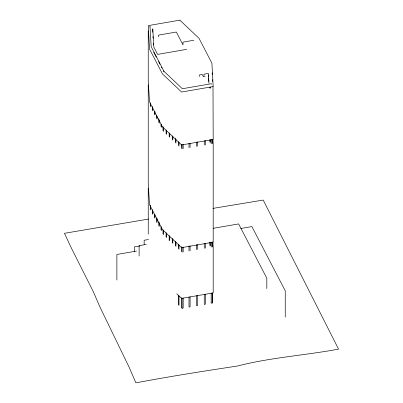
<?xml version="1.0" encoding="UTF-8"?>
<svg xmlns="http://www.w3.org/2000/svg" width="403" height="403" viewBox="0 0 403 403"><rect width="100%" height="100%" fill="white"/><g stroke="black" fill="none" stroke-linecap="round" stroke-linejoin="round"><path stroke-width="0.6" d="M193.818 40.26L182.992 42.134L182.992 44.884L176.323 32.033L158.465 35.121L158.465 36.955M186.735 49.347L157.618 54.385L153.87 47.171L152.767 28.845L152.767 32.28M205.152 76.469L203.434 76.772L202.246 74.484L199.409 74.973L199.409 76.499M148.561 239.498L144.153 240.259L144.153 244.54M213.222 228.315L238.647 223.917L266.821 278.211L266.821 288.603M146.309 244.414L139.111 245.664L139.111 256.056M139.932 245.951L134.365 246.913L134.365 251.91M240.767 228.511L251.9 226.582L285.248 290.855L285.248 317.106M136.521 251.069L116.885 254.464L116.885 280.09M181.506 297.615L181.506 307.685L182.091 308.245L183.174 308.058L183.174 297.983M212.255 292.951L212.255 303.026L211.172 303.212L211.172 293.137M148.531 219.066L64.46 233.302L71.391 248.107L93.244 291.53L99.984 307.101L128.895 366.725L135.912 382.85C169.572 376.478 203.389 371.188 237.266 366.06C270.519 357.476 304.875 355.406 338.54 349.129L263.204 200.069L212.996 208.386M176.736 293.792L181.587 298.386L213.187 292.926L213.187 247.079L212.885 242.077M153.76 52.244L156.314 57.171M158.581 61.543L160.001 64.279M161.422 67.014L161.986 68.107M163.406 70.842L163.976 71.936M208.316 74.963L208.457 76.741M208.553 77.93L208.83 81.487M212.169 72.736L212.28 74.615M212.583 79.618L212.698 81.492M213.001 86.494L213.187 139.483L181.587 144.949L162.414 126.789L149.523 101.934L148.239 80.681L148.239 30.814M210.028 87.108L210.104 88.343L210.104 87.119M212.925 139.312L213.187 143.685L213.187 242.183L181.587 247.649L162.414 229.488L149.523 204.638L148.239 183.38L148.239 84.882M209.953 139.947L210.104 142.41L210.104 139.408M209.882 242.107L210.104 245.8L210.104 242.132M212.255 303.026L212.215 292.931M152.949 36.482L153.059 38.315M153.357 43.202L153.467 45.035M212.255 139.322L212.255 143.73M212.255 241.951L212.255 246.989M212.215 139.302L212.215 143.08M212.215 241.931L212.215 246.339M211.454 84.313L211.454 83.703L182.352 88.736L163.976 71.321L151.206 46.713L149.976 26.336L149.976 26.946M211.172 139.509L211.172 143.916M211.172 242.138L211.172 247.175M208.971 83.265L208.316 73.432L203.968 74.187L203.968 75.714M205.344 140.521L205.344 144.924M205.344 243.15L205.344 248.183M205.344 294.15L205.344 304.22L204.261 304.406L204.261 294.336M204.261 140.707L204.261 145.115M204.261 243.336L204.261 248.374M197.712 141.841L197.712 146.244M197.712 244.47L197.712 249.502M197.712 295.47L197.712 305.539L196.634 305.726L196.634 295.656M196.634 142.027L196.634 146.435M196.634 244.656L196.634 249.694M190.08 143.156L190.08 147.563M190.08 245.79L190.08 250.822M190.08 296.789L190.08 306.859L189.002 307.046L189.002 296.976M189.002 143.347L189.002 147.75M189.002 245.976L189.002 251.014M183.174 144.355L183.174 148.762M183.174 246.984L183.174 252.021M182.091 144.541L182.091 148.949M182.091 247.17L182.091 252.207M182.091 298.17L182.091 308.245M181.506 144.612L181.506 148.39M181.506 246.616L181.506 251.648M179.008 142.249L179.008 146.027M179.008 244.878L179.008 249.286M179.008 295.878L179.008 305.323L178.423 304.769L178.423 295.323M178.423 141.695L178.423 145.473M178.423 244.324L178.423 248.732M175.93 139.332L175.93 143.105M175.93 241.961L175.93 246.369M175.34 138.143L175.34 142.551M175.34 241.402L175.34 245.81M172.847 136.41L172.847 140.189M172.847 239.039L172.847 243.447M172.257 135.856L172.257 139.634M172.257 238.485L172.257 242.893M169.764 133.489L169.764 137.267M169.764 236.118L169.764 240.526M169.179 132.935L169.179 136.713M169.179 235.564L169.179 240.601M166.681 130.572L166.681 134.35M166.681 233.201L166.681 237.609M166.096 130.013L166.096 133.791M166.096 232.642L166.096 237.05M163.598 127.65L163.598 131.428M163.598 230.279L163.598 234.687M163.014 126.466L163.014 130.874M163.014 229.725L163.014 234.133M161.346 124.21L161.346 127.358M161.346 226.839L161.346 230.617M161.024 124.215L161.024 126.733M161.024 226.844L161.024 229.992M159.2 120.069L159.2 123.217M159.2 222.698L159.2 226.476M158.873 118.814L158.873 122.593M158.873 222.073L158.873 225.851M157.049 116.553L157.049 119.071M157.049 218.552L157.049 222.33M156.727 115.303L156.727 118.452M156.727 217.932L156.727 222.34M154.898 111.152L154.898 114.931M154.898 214.411L154.898 218.189M154.576 111.157L154.576 114.306M154.576 214.416L154.576 217.565M152.752 107.641L152.752 110.79M152.752 210.27L152.752 214.048M152.43 106.387L152.43 110.165M152.43 209.646L152.43 214.053M150.45 106.664L150.45 102.886L150.41 106.009M150.45 205.515L150.45 209.923M150.41 205.49L150.41 209.268M148.239 188.272L148.239 234.118M179.839 20.15L148.239 25.616L149.523 49.015L162.414 73.865L181.587 92.025L213.187 86.559L211.907 63.165L199.011 38.315L179.839 20.15"/></g></svg>
